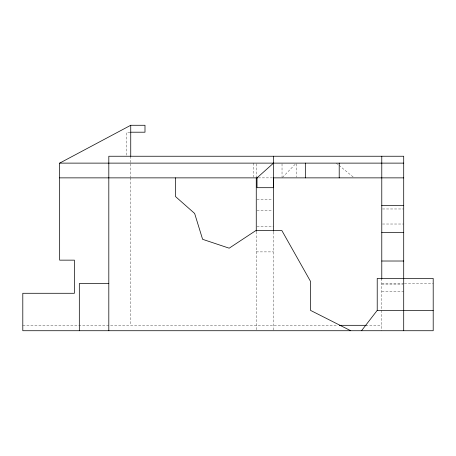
<?xml version="1.0" encoding="UTF-8"?>
<svg xmlns="http://www.w3.org/2000/svg" width="456" height="456" viewBox="0 0 456 456"><rect width="100%" height="100%" fill="white"/><g stroke="black" fill="none" stroke-linecap="round" stroke-linejoin="round"><path stroke-width="0.34" stroke-dasharray="2.28 1.71" d="M282.52 177.361L295.3 164.137M130.085 132.2L126.808 132.2L126.808 156.197M258.278 177.868L273.532 177.868M256.95 199.494L272.773 199.494M382.493 208.973L403.708 208.973M256.95 210.398L272.773 210.398M382.493 224.016L403.708 224.016M256.95 226.706L273.463 226.706M256.261 251.889L273.463 251.889M381.78 283.541L403.708 283.541M404.415 283.541L433.2 283.541M381.78 284.116L403.001 284.116M381.78 291.316L403.708 291.316M22.8 325.316L337.235 325.316M365.683 325.316L381.78 325.316M336.306 163.123L338.477 164.912M339.025 165.357L353.691 177.418M381.78 278.434L381.78 330.725M296.286 163.824L296.286 177.167M282.03 163.824L282.03 177.167M273.463 232.001L273.463 330.725M256.261 163.824L256.261 177.167M256.261 231.694L256.261 330.047M253.428 163.123L253.428 177.167M130.741 156.243L130.741 162.433M130.741 163.824L130.741 177.167M130.741 177.868L130.741 325.316"/><path stroke-width="0.68" d="M361.511 330.725L377.22 310.382L377.22 278.434L433.2 278.434L433.2 330.725L22.8 330.725L22.8 293.282L74.408 293.282L74.408 260.148L59.662 260.148L59.662 163.123L130.741 125.275L144.991 125.275L144.991 132.2L130.741 132.2M273.532 163.123L257.019 177.868L257.019 187.695L273.532 187.695L273.532 156.243M59.662 163.123L403.708 163.123M59.662 177.868L257.691 177.868M273.338 177.868L403.708 177.868M381.78 205.348L403.708 205.348M381.78 232.383L403.708 232.383M381.78 261.014L403.708 261.014M108.813 283.541L79.321 283.541L79.321 330.725M377.22 310.382L433.2 310.382M339.304 325.316L366.225 325.316M350.727 330.725L310.519 310.382L310.519 281.38L281.882 230.588L255.833 230.588L229.174 248.189L202.606 239.309L194.649 213.471L175.497 196.542L175.497 177.868M403.708 330.725L403.708 156.243L108.813 156.243L108.813 330.725M381.78 156.243L381.78 279.015M339.207 163.123L339.207 177.868M305.332 163.123L305.332 177.868M273.463 177.868L273.463 231.289M256.261 177.868L256.261 231.289M130.741 125.275L130.741 156.243"/></g></svg>
